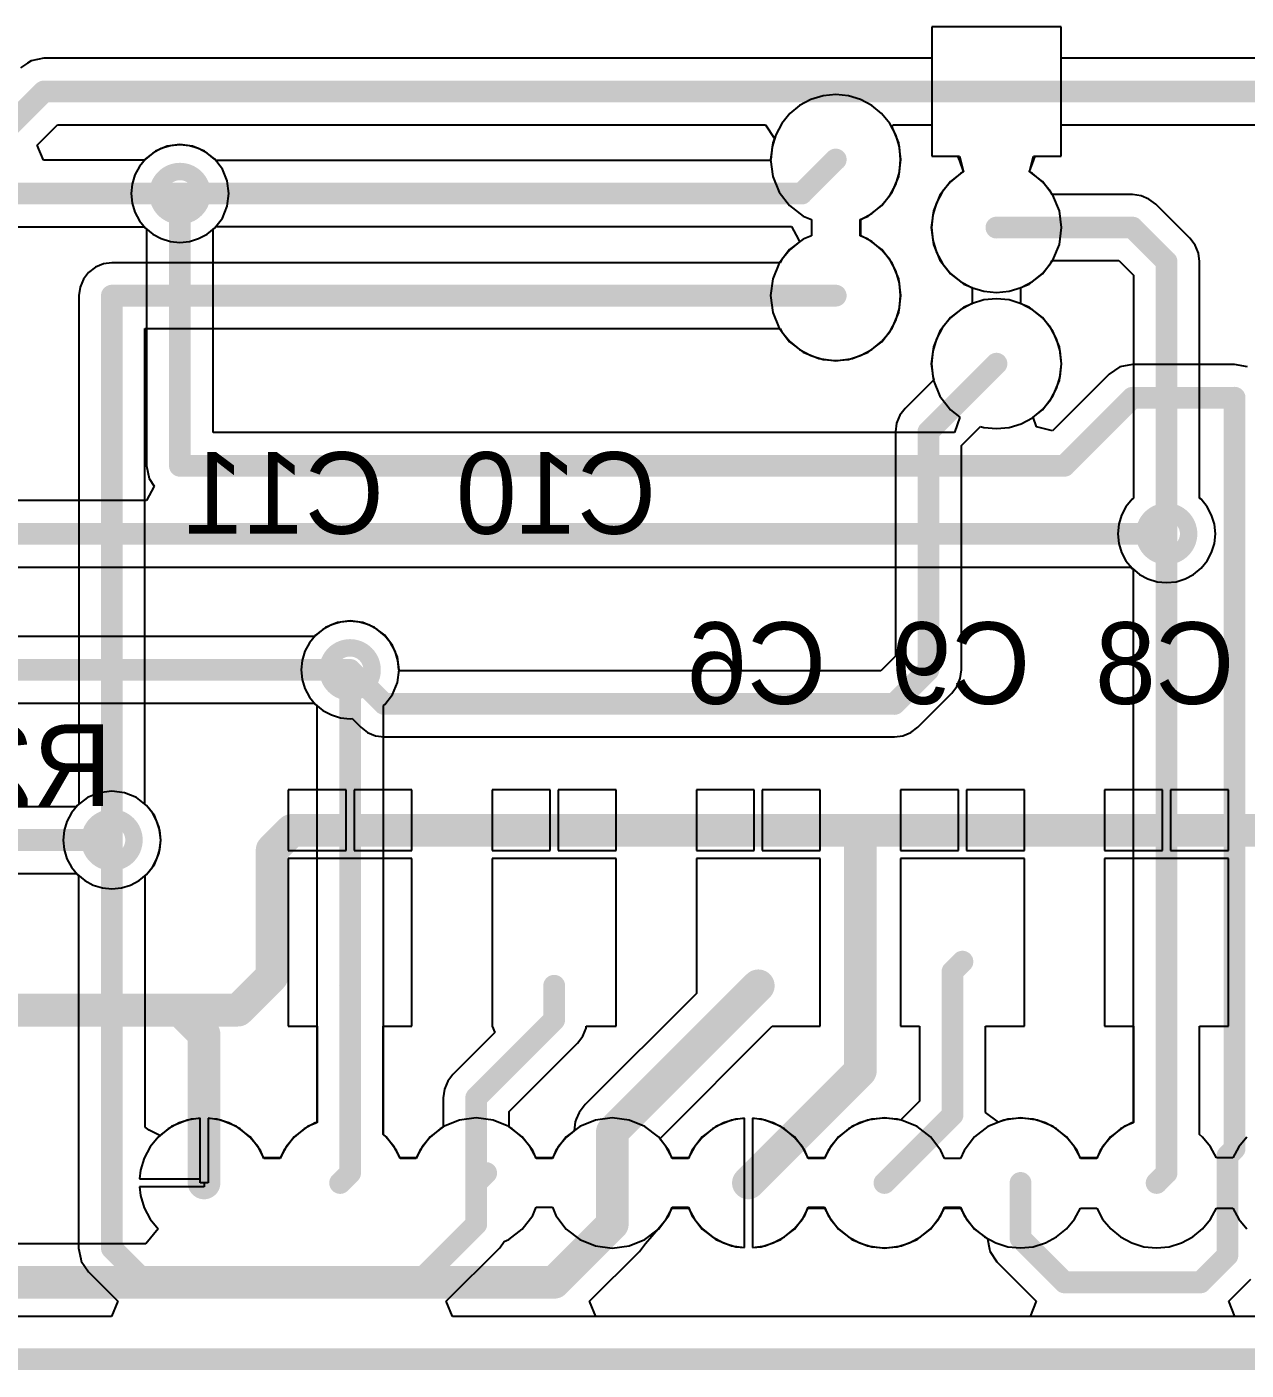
# Model space of a CAD drawing. Extents: x 49.8 to 124.2, y 49.8 to 92.2.
# Drawn here: x 88.58 to 111.34, y 49.8 to 74.87 of the extents above; entities that cross this region are included whole.
import ezdxf

# ---------------------------------------------------------------- set-up
doc = ezdxf.new("R2010")
doc.units = 0
for name, color, linetype in [('BOTTOMLAYER', 5, 'CONTINUOUS'), ('BOTTOMOVERLAY', 54, 'CONTINUOUS'), ('BOTTOMSOLDER', 6, 'CONTINUOUS'), ('MECHANICAL1', 6, 'CONTINUOUS'), ('MULTILAYER', 9, 'CONTINUOUS'), ('TOPLAYER', 1, 'CONTINUOUS'), ('TOPSOLDER', 216, 'CONTINUOUS')]:
    doc.layers.add(name, color=color, linetype=linetype)

msp = doc.modelspace()

# ---------------------------------------------------------------- linework, layer by layer
at = {"layer": 'BOTTOMLAYER', "color": 0}
for p, q in [((107.886, 74.866), (105.474, 74.866)), ((105.474, 74.866), (105.474, 72.454)), ((107.886, 72.454), (107.886, 74.866)), ((103.216, 73.51), (103.007, 73.398)), ((103.444, 73.579), (103.216, 73.51)), ((103.68, 73.602), (103.444, 73.579)), ((103.916, 73.579), (103.68, 73.602)), ((104.144, 73.51), (103.916, 73.579)), ((104.353, 73.398), (104.144, 73.51)), ((102.823, 73.247), (102.672, 73.063)), ((103.007, 73.398), (102.823, 73.247)), ((104.537, 73.247), (104.353, 73.398)), ((104.688, 73.063), (104.537, 73.247)), ((102.672, 73.063), (102.56, 72.854)), ((104.8, 72.854), (104.688, 73.063)), ((102.56, 72.854), (102.491, 72.626)), ((104.869, 72.626), (104.8, 72.854)), ((90.934, 72.512), (90.796, 72.399)), ((91.091, 72.596), (90.934, 72.512)), ((91.262, 72.648), (91.091, 72.596)), ((91.44, 72.666), (91.262, 72.648)), ((91.618, 72.648), (91.44, 72.666)), ((91.789, 72.596), (91.618, 72.648)), ((91.946, 72.512), (91.789, 72.596)), ((92.084, 72.399), (91.946, 72.512)), ((102.491, 72.626), (102.468, 72.39)), ((104.892, 72.39), (104.869, 72.626)), ((105.474, 72.454), (105.989, 72.454)), ((105.989, 72.454), (106.063, 72.158)), ((107.297, 72.158), (107.371, 72.454)), ((107.371, 72.454), (107.886, 72.454)), ((90.683, 72.261), (90.599, 72.104)), ((90.796, 72.399), (90.683, 72.261)), ((92.108, 72.37), (92.084, 72.399)), ((102.45, 72.37), (92.108, 72.37)), ((102.468, 72.39), (102.45, 72.37)), ((104.869, 72.154), (104.892, 72.39)), ((90.599, 72.104), (90.547, 71.933)), ((104.8, 71.926), (104.869, 72.154)), ((105.823, 71.977), (105.672, 71.793)), ((106.007, 72.128), (105.823, 71.977)), ((106.063, 72.158), (106.007, 72.128)), ((107.353, 72.128), (107.297, 72.158)), ((107.537, 71.977), (107.353, 72.128)), ((107.688, 71.793), (107.537, 71.977)), ((90.547, 71.933), (90.529, 71.755)), ((90.529, 71.755), (90.547, 71.577)), ((104.537, 71.533), (104.688, 71.717)), ((104.688, 71.717), (104.8, 71.926)), ((105.672, 71.793), (105.56, 71.584)), ((107.719, 71.735), (107.688, 71.793)), ((109.22, 71.735), (107.719, 71.735)), ((109.379, 71.714), (109.22, 71.735)), ((109.527, 71.652), (109.379, 71.714)), ((90.547, 71.577), (90.599, 71.406)), ((104.353, 71.382), (104.537, 71.533)), ((105.56, 71.584), (105.491, 71.356)), ((109.655, 71.555), (109.527, 71.652)), ((110.29, 70.92), (109.655, 71.555)), ((90.599, 71.406), (90.683, 71.249)), ((90.683, 71.249), (90.796, 71.111)), ((104.148, 71.272), (104.353, 71.382)), ((104.148, 70.968), (104.148, 71.272)), ((105.491, 71.356), (105.468, 71.12)), ((90.796, 71.111), (90.934, 70.998)), ((90.934, 70.998), (91.091, 70.914)), ((91.789, 70.914), (91.946, 70.998)), ((91.946, 70.998), (92.084, 71.111)), ((92.084, 71.111), (92.108, 71.14)), ((92.108, 71.14), (102.856, 71.14)), ((102.856, 71.14), (102.984, 70.901)), ((104.353, 70.858), (104.148, 70.968)), ((105.468, 71.12), (105.491, 70.884)), ((91.091, 70.914), (91.262, 70.862)), ((91.262, 70.862), (91.44, 70.844)), ((91.44, 70.844), (91.618, 70.862)), ((91.618, 70.862), (91.789, 70.914)), ((102.823, 70.707), (102.672, 70.523)), ((103.001, 70.853), (102.823, 70.707)), ((102.984, 70.901), (103.001, 70.853)), ((104.537, 70.707), (104.353, 70.858)), ((104.688, 70.523), (104.537, 70.707)), ((105.491, 70.884), (105.56, 70.656)), ((110.387, 70.792), (110.29, 70.92)), ((110.449, 70.644), (110.387, 70.792)), ((90.17, 70.465), (90.011, 70.444)), ((102.641, 70.465), (90.17, 70.465)), ((102.672, 70.523), (102.641, 70.465)), ((104.8, 70.314), (104.688, 70.523)), ((105.56, 70.656), (105.672, 70.447)), ((105.672, 70.447), (105.823, 70.263)), ((107.537, 70.263), (107.688, 70.447)), ((107.688, 70.447), (107.719, 70.505)), ((107.719, 70.505), (108.965, 70.505)), ((108.965, 70.505), (109.24, 70.23)), ((110.47, 70.485), (110.449, 70.644)), ((110.47, 66.073), (110.47, 70.485)), ((89.735, 70.285), (89.638, 70.157)), ((89.863, 70.382), (89.735, 70.285)), ((90.011, 70.444), (89.863, 70.382)), ((104.869, 70.086), (104.8, 70.314)), ((105.823, 70.263), (106.007, 70.112)), ((107.353, 70.112), (107.537, 70.263)), ((109.24, 70.23), (109.24, 66.073)), ((89.576, 70.009), (89.555, 69.85)), ((89.638, 70.157), (89.576, 70.009)), ((104.892, 69.85), (104.869, 70.086)), ((106.007, 70.112), (106.216, 70)), ((106.216, 70), (106.444, 69.931)), ((106.916, 69.931), (107.144, 70)), ((107.144, 70), (107.353, 70.112)), ((89.555, 69.85), (89.555, 60.358)), ((104.869, 69.614), (104.892, 69.85)), ((106.216, 69.7), (106.007, 69.588)), ((106.444, 69.769), (106.216, 69.7)), ((106.444, 69.931), (106.68, 69.908)), ((106.68, 69.792), (106.444, 69.769)), ((106.68, 69.908), (106.916, 69.931)), ((106.916, 69.769), (106.68, 69.792)), ((107.144, 69.7), (106.916, 69.769)), ((107.353, 69.588), (107.144, 69.7)), ((104.8, 69.386), (104.869, 69.614)), ((106.007, 69.588), (105.823, 69.437)), ((107.537, 69.437), (107.353, 69.588)), ((90.785, 60.358), (90.785, 69.235)), ((90.785, 69.235), (102.641, 69.235)), ((102.641, 69.235), (102.672, 69.177)), ((104.688, 69.177), (104.8, 69.386)), ((105.672, 69.253), (105.56, 69.044)), ((105.823, 69.437), (105.672, 69.253)), ((107.688, 69.253), (107.537, 69.437)), ((107.8, 69.044), (107.688, 69.253)), ((102.672, 69.177), (102.823, 68.993)), ((102.823, 68.993), (103.007, 68.842)), ((104.353, 68.842), (104.537, 68.993)), ((104.537, 68.993), (104.688, 69.177)), ((105.56, 69.044), (105.491, 68.816)), ((107.869, 68.816), (107.8, 69.044)), ((103.007, 68.842), (103.216, 68.73)), ((103.216, 68.73), (103.444, 68.661)), ((103.916, 68.661), (104.144, 68.73)), ((104.144, 68.73), (104.353, 68.842)), ((105.491, 68.816), (105.468, 68.58)), ((107.892, 68.58), (107.869, 68.816)), ((103.444, 68.661), (103.68, 68.638)), ((103.68, 68.638), (103.916, 68.661)), ((105.468, 68.58), (105.491, 68.344)), ((107.869, 68.344), (107.892, 68.58)), ((105.51, 68.28), (104.975, 67.745)), ((105.491, 68.344), (105.51, 68.28)), ((107.8, 68.116), (107.869, 68.344)), ((107.688, 67.907), (107.8, 68.116)), ((104.975, 67.745), (104.878, 67.617)), ((107.353, 67.572), (107.537, 67.723)), ((107.537, 67.723), (107.688, 67.907)), ((104.816, 67.469), (104.795, 67.31)), ((104.878, 67.617), (104.816, 67.469)), ((106.916, 67.391), (107.144, 67.46)), ((107.144, 67.46), (107.353, 67.572)), ((104.795, 67.31), (104.795, 63.12)), ((106.025, 67.055), (106.38, 67.41)), ((106.38, 67.41), (106.444, 67.391)), ((106.444, 67.391), (106.68, 67.368)), ((106.68, 67.368), (106.916, 67.391)), ((106.025, 62.865), (106.025, 67.055)), ((109.211, 66.049), (109.098, 65.911)), ((109.24, 66.073), (109.211, 66.049)), ((110.499, 66.049), (110.47, 66.073)), ((110.612, 65.911), (110.499, 66.049)), ((109.014, 65.754), (108.962, 65.583)), ((109.098, 65.911), (109.014, 65.754)), ((110.696, 65.754), (110.612, 65.911)), ((110.748, 65.583), (110.696, 65.754)), ((108.962, 65.583), (108.944, 65.405)), ((110.766, 65.405), (110.748, 65.583)), ((108.944, 65.405), (108.962, 65.227)), ((108.962, 65.227), (109.014, 65.056)), ((110.696, 65.056), (110.748, 65.227)), ((110.748, 65.227), (110.766, 65.405)), ((109.014, 65.056), (109.098, 64.899)), ((110.612, 64.899), (110.696, 65.056)), ((109.098, 64.899), (109.211, 64.761)), ((109.211, 64.761), (109.349, 64.648)), ((110.361, 64.648), (110.499, 64.761)), ((110.499, 64.761), (110.612, 64.899)), ((109.349, 64.648), (109.506, 64.564)), ((109.506, 64.564), (109.677, 64.512)), ((109.677, 64.512), (109.855, 64.494)), ((109.855, 64.494), (110.033, 64.512)), ((110.033, 64.512), (110.204, 64.564)), ((110.204, 64.564), (110.361, 64.648)), ((94.266, 63.706), (94.109, 63.622)), ((94.437, 63.758), (94.266, 63.706)), ((94.615, 63.776), (94.437, 63.758)), ((94.793, 63.758), (94.615, 63.776)), ((94.964, 63.706), (94.793, 63.758)), ((95.121, 63.622), (94.964, 63.706)), ((93.971, 63.509), (93.858, 63.371)), ((94.109, 63.622), (93.971, 63.509)), ((95.259, 63.509), (95.121, 63.622)), ((95.372, 63.371), (95.259, 63.509)), ((93.774, 63.214), (93.722, 63.043)), ((93.858, 63.371), (93.774, 63.214)), ((95.456, 63.214), (95.372, 63.371)), ((95.508, 63.043), (95.456, 63.214)), ((93.722, 63.043), (93.704, 62.865)), ((95.526, 62.865), (95.508, 63.043)), ((104.795, 63.12), (104.52, 62.845)), ((93.704, 62.865), (93.722, 62.687)), ((93.722, 62.687), (93.774, 62.516)), ((95.544, 62.845), (95.526, 62.865)), ((104.52, 62.845), (95.544, 62.845)), ((105.942, 62.558), (106.004, 62.706)), ((106.004, 62.706), (106.025, 62.865)), ((93.774, 62.516), (93.858, 62.359)), ((105.21, 61.795), (105.845, 62.43)), ((105.845, 62.43), (105.942, 62.558)), ((105.942, 62.558), (105.942, 62.558)), ((105.942, 62.558), (105.942, 62.558)), ((93.858, 62.359), (93.971, 62.221)), ((93.971, 62.221), (94.109, 62.108)), ((94.109, 62.108), (94.266, 62.024)), ((94.266, 62.024), (94.437, 61.972)), ((94.437, 61.972), (94.615, 61.954)), ((94.615, 61.954), (94.653, 61.958)), ((94.653, 61.958), (94.815, 61.795)), ((94.815, 61.795), (94.943, 61.698)), ((94.943, 61.698), (95.091, 61.636)), ((104.934, 61.636), (105.082, 61.698)), ((105.082, 61.698), (105.21, 61.795)), ((105.21, 61.795), (105.21, 61.795)), ((105.21, 61.795), (105.21, 61.795)), ((95.091, 61.636), (95.25, 61.615)), ((95.25, 61.615), (104.775, 61.615)), ((104.775, 61.615), (104.934, 61.636)), ((94.54, 60.626), (93.459, 60.626)), ((93.459, 60.626), (93.459, 59.495)), ((94.54, 59.495), (94.54, 60.626)), ((95.771, 60.626), (94.69, 60.626)), ((94.69, 60.626), (94.69, 59.495)), ((95.771, 59.495), (95.771, 60.626)), ((98.35, 60.626), (97.269, 60.626)), ((97.269, 60.626), (97.269, 59.495)), ((98.35, 59.495), (98.35, 60.626)), ((99.581, 60.626), (98.5, 60.626)), ((98.5, 60.626), (98.5, 59.495)), ((99.581, 59.495), (99.581, 60.626)), ((102.16, 60.626), (101.079, 60.626)), ((101.079, 60.626), (101.079, 59.495)), ((102.16, 59.495), (102.16, 60.626)), ((103.391, 60.626), (102.31, 60.626)), ((102.31, 60.626), (102.31, 59.495)), ((103.391, 59.495), (103.391, 60.626)), ((105.97, 60.626), (104.889, 60.626)), ((104.889, 60.626), (104.889, 59.495)), ((105.97, 59.495), (105.97, 60.626)), ((107.201, 60.626), (106.12, 60.626)), ((106.12, 60.626), (106.12, 59.495)), ((107.201, 59.495), (107.201, 60.626)), ((109.78, 60.626), (108.699, 60.626)), ((108.699, 60.626), (108.699, 59.495)), ((109.78, 59.495), (109.78, 60.626)), ((111.011, 60.626), (109.93, 60.626)), ((109.93, 60.626), (109.93, 59.495)), ((111.011, 59.495), (111.011, 60.626)), ((89.413, 60.196), (89.329, 60.039)), ((89.526, 60.334), (89.413, 60.196)), ((89.555, 60.358), (89.526, 60.334)), ((90.814, 60.334), (90.785, 60.358)), ((90.927, 60.196), (90.814, 60.334)), ((91.011, 60.039), (90.927, 60.196)), ((89.329, 60.039), (89.277, 59.868)), ((91.063, 59.868), (91.011, 60.039)), ((89.277, 59.868), (89.259, 59.69)), ((89.259, 59.69), (89.277, 59.512)), ((91.081, 59.69), (91.063, 59.868)), ((91.063, 59.512), (91.081, 59.69)), ((89.277, 59.512), (89.329, 59.341)), ((91.011, 59.341), (91.063, 59.512)), ((93.459, 59.495), (94.54, 59.495)), ((94.69, 59.495), (95.771, 59.495)), ((97.269, 59.495), (98.35, 59.495)), ((98.5, 59.495), (99.581, 59.495)), ((101.079, 59.495), (102.16, 59.495)), ((102.31, 59.495), (103.391, 59.495)), ((104.889, 59.495), (105.97, 59.495)), ((106.12, 59.495), (107.201, 59.495)), ((108.699, 59.495), (109.78, 59.495)), ((109.93, 59.495), (111.011, 59.495)), ((89.329, 59.341), (89.413, 59.184)), ((89.413, 59.184), (89.526, 59.046)), ((90.814, 59.046), (90.927, 59.184)), ((90.927, 59.184), (91.011, 59.341)), ((95.771, 59.345), (93.459, 59.345)), ((93.459, 59.345), (93.459, 58.214)), ((95.771, 58.214), (95.771, 59.345)), ((99.581, 59.345), (97.269, 59.345)), ((97.269, 59.345), (97.269, 58.214)), ((99.581, 58.214), (99.581, 59.345)), ((103.391, 59.345), (101.079, 59.345)), ((101.079, 59.345), (101.079, 58.214)), ((103.391, 58.214), (103.391, 59.345)), ((107.201, 59.345), (104.889, 59.345)), ((104.889, 59.345), (104.889, 58.214)), ((107.201, 58.214), (107.201, 59.345)), ((111.011, 59.345), (108.699, 59.345)), ((108.699, 59.345), (108.699, 58.214)), ((111.011, 58.214), (111.011, 59.345)), ((89.526, 59.046), (89.664, 58.933)), ((89.664, 58.933), (89.821, 58.849)), ((90.519, 58.849), (90.676, 58.933)), ((90.676, 58.933), (90.814, 59.046)), ((89.821, 58.849), (89.992, 58.797)), ((89.992, 58.797), (90.17, 58.779)), ((90.17, 58.779), (90.348, 58.797)), ((90.348, 58.797), (90.519, 58.849)), ((93.459, 58.214), (93.459, 56.214)), ((95.771, 56.214), (95.771, 58.214)), ((97.269, 58.214), (97.269, 56.214)), ((99.581, 56.214), (99.581, 58.214)), ((101.079, 58.214), (101.079, 56.828)), ((103.391, 56.214), (103.391, 58.214)), ((104.889, 58.214), (104.889, 56.214)), ((107.201, 56.214), (107.201, 58.214)), ((108.699, 58.214), (108.699, 56.214)), ((111.011, 56.214), (111.011, 58.214)), ((101.079, 56.828), (99.003, 54.752)), ((93.459, 56.214), (94, 56.214)), ((94, 56.214), (94, 54.42)), ((95.23, 54.194), (95.23, 56.214)), ((95.23, 56.214), (95.771, 56.214)), ((97.269, 56.214), (97.269, 56.214)), ((97.269, 56.214), (97.269, 56.214)), ((97.269, 56.214), (97.317, 56.097)), ((98.957, 56.028), (99.019, 56.176)), ((99.019, 56.176), (99.024, 56.214)), ((99.024, 56.214), (99.581, 56.214)), ((100.394, 54.115), (102.493, 56.214)), ((102.493, 56.214), (103.391, 56.214)), ((104.889, 56.214), (105.245, 56.214)), ((105.245, 56.214), (105.245, 54.815)), ((106.475, 54.608), (106.475, 56.214)), ((106.475, 56.214), (107.201, 56.214)), ((108.699, 56.214), (109.24, 56.214)), ((109.24, 56.214), (109.24, 54.42)), ((110.47, 54.194), (110.47, 56.214)), ((110.47, 56.214), (111.011, 56.214)), ((97.317, 56.097), (96.535, 55.315)), ((98.86, 55.9), (98.957, 56.028)), ((97.585, 54.625), (98.86, 55.9)), ((96.438, 55.187), (96.376, 55.039)), ((96.535, 55.315), (96.438, 55.187)), ((96.376, 55.039), (96.355, 54.88)), ((96.355, 54.88), (96.355, 54.329)), ((99.003, 54.752), (98.889, 54.604)), ((105.245, 54.815), (104.89, 54.46)), ((91.426, 54.41), (91.217, 54.298)), ((91.653, 54.479), (91.426, 54.41)), ((91.815, 54.495), (91.653, 54.479)), ((91.815, 53.365), (91.815, 54.495)), ((92.126, 54.479), (91.965, 54.495)), ((91.965, 54.495), (91.965, 53.29)), ((92.354, 54.41), (92.126, 54.479)), ((92.563, 54.298), (92.354, 54.41)), ((93.966, 54.41), (93.757, 54.298)), ((94, 54.42), (93.966, 54.41)), ((97.585, 54.329), (97.585, 54.625)), ((98.817, 54.431), (98.795, 54.264)), ((98.838, 54.481), (98.817, 54.431)), ((98.889, 54.604), (98.838, 54.481)), ((101.586, 54.41), (101.377, 54.298)), ((101.813, 54.479), (101.586, 54.41)), ((101.975, 54.495), (101.813, 54.479)), ((101.975, 53.29), (101.975, 54.495)), ((102.286, 54.479), (102.125, 54.495)), ((102.125, 54.495), (102.125, 53.29)), ((102.514, 54.41), (102.286, 54.479)), ((102.723, 54.298), (102.514, 54.41)), ((104.126, 54.41), (103.917, 54.298)), ((104.353, 54.479), (104.126, 54.41)), ((104.59, 54.502), (104.353, 54.479)), ((104.826, 54.479), (104.59, 54.502)), ((104.89, 54.46), (104.826, 54.479)), ((106.72, 54.426), (106.475, 54.608)), ((106.893, 54.479), (106.72, 54.426)), ((107.13, 54.502), (106.893, 54.479)), ((107.366, 54.479), (107.13, 54.502)), ((107.594, 54.41), (107.366, 54.479)), ((107.803, 54.298), (107.594, 54.41)), ((109.206, 54.41), (108.997, 54.298)), ((109.24, 54.42), (109.206, 54.41)), ((91.217, 54.298), (91.033, 54.147)), ((92.747, 54.147), (92.563, 54.298)), ((93.757, 54.298), (93.573, 54.147)), ((95.287, 54.147), (95.23, 54.194)), ((96.297, 54.298), (96.113, 54.147)), ((96.355, 54.329), (96.297, 54.298)), ((97.643, 54.298), (97.585, 54.329)), ((97.827, 54.147), (97.643, 54.298)), ((98.795, 54.264), (98.653, 54.147)), ((101.377, 54.298), (101.193, 54.147)), ((102.907, 54.147), (102.723, 54.298)), ((103.917, 54.298), (103.733, 54.147)), ((107.987, 54.147), (107.803, 54.298)), ((108.997, 54.298), (108.813, 54.147)), ((110.527, 54.147), (110.47, 54.194)), ((90.882, 53.963), (90.77, 53.754)), ((91.033, 54.147), (90.882, 53.963)), ((92.898, 53.963), (92.747, 54.147)), ((93.008, 53.758), (92.898, 53.963)), ((93.422, 53.963), (93.312, 53.758)), ((93.573, 54.147), (93.422, 53.963)), ((95.438, 53.963), (95.287, 54.147)), ((95.548, 53.758), (95.438, 53.963)), ((95.962, 53.963), (95.852, 53.758)), ((96.113, 54.147), (95.962, 53.963)), ((97.978, 53.963), (97.827, 54.147)), ((98.088, 53.758), (97.978, 53.963)), ((98.502, 53.963), (98.392, 53.758)), ((98.653, 54.147), (98.502, 53.963)), ((100.518, 53.963), (100.394, 54.115)), ((100.628, 53.758), (100.518, 53.963)), ((101.042, 53.963), (100.932, 53.758)), ((101.193, 54.147), (101.042, 53.963)), ((103.058, 53.963), (102.907, 54.147)), ((103.168, 53.758), (103.058, 53.963)), ((103.582, 53.963), (103.472, 53.758)), ((103.733, 54.147), (103.582, 53.963)), ((108.138, 53.963), (107.987, 54.147)), ((108.248, 53.758), (108.138, 53.963)), ((108.662, 53.963), (108.552, 53.758)), ((108.813, 54.147), (108.662, 53.963)), ((110.678, 53.963), (110.527, 54.147)), ((110.788, 53.758), (110.678, 53.963)), ((111.202, 53.963), (111.092, 53.758)), ((111.353, 54.147), (111.202, 53.963)), ((90.77, 53.754), (90.701, 53.527)), ((93.312, 53.758), (93.008, 53.758)), ((95.852, 53.758), (95.548, 53.758)), ((98.392, 53.758), (98.088, 53.758)), ((100.932, 53.758), (100.628, 53.758)), ((103.472, 53.758), (103.168, 53.758)), ((108.552, 53.758), (108.248, 53.758)), ((111.092, 53.758), (110.788, 53.758)), ((90.701, 53.527), (90.685, 53.365)), ((90.685, 53.365), (91.815, 53.365)), ((91.89, 53.215), (90.685, 53.215)), ((90.685, 53.215), (90.701, 53.054)), ((91.965, 53.29), (91.89, 53.29)), ((91.89, 53.29), (91.89, 53.215)), ((101.975, 52.085), (101.975, 53.29)), ((102.125, 53.29), (102.125, 52.085)), ((90.701, 53.054), (90.77, 52.826)), ((90.77, 52.826), (90.882, 52.617)), ((100.518, 52.617), (100.628, 52.822)), ((100.628, 52.822), (100.932, 52.822)), ((100.932, 52.822), (101.042, 52.617)), ((103.058, 52.617), (103.168, 52.822)), ((103.168, 52.822), (103.472, 52.822)), ((103.472, 52.822), (103.582, 52.617)), ((105.598, 52.617), (105.708, 52.822)), ((105.708, 52.822), (106.012, 52.822)), ((106.012, 52.822), (106.122, 52.617)), ((108.138, 52.617), (108.248, 52.822)), ((108.248, 52.822), (108.552, 52.822)), ((108.552, 52.822), (108.662, 52.617)), ((110.678, 52.617), (110.788, 52.822)), ((110.788, 52.822), (111.092, 52.822)), ((111.092, 52.822), (111.202, 52.617)), ((91.033, 52.433), (90.803, 52.152)), ((90.882, 52.617), (91.033, 52.433)), ((100.131, 52.161), (100.367, 52.433)), ((100.367, 52.433), (100.518, 52.617)), ((100.367, 52.433), (100.367, 52.433)), ((100.367, 52.433), (100.367, 52.433)), ((101.042, 52.617), (101.193, 52.433)), ((101.193, 52.433), (101.377, 52.282)), ((102.723, 52.282), (102.907, 52.433)), ((102.907, 52.433), (103.058, 52.617)), ((103.582, 52.617), (103.733, 52.433)), ((103.733, 52.433), (103.917, 52.282)), ((105.263, 52.282), (105.447, 52.433)), ((105.447, 52.433), (105.598, 52.617)), ((106.122, 52.617), (106.273, 52.433)), ((106.273, 52.433), (106.457, 52.282)), ((107.803, 52.282), (107.987, 52.433)), ((107.987, 52.433), (108.138, 52.617)), ((108.662, 52.617), (108.813, 52.433)), ((108.813, 52.433), (108.997, 52.282)), ((110.343, 52.282), (110.527, 52.433)), ((110.527, 52.433), (110.678, 52.617)), ((111.202, 52.617), (111.353, 52.433)), ((90.803, 52.152), (80.788, 52.152)), ((100.017, 52.013), (100.131, 52.161)), ((100.131, 52.161), (100.131, 52.161)), ((100.131, 52.161), (100.131, 52.161)), ((100.131, 52.161), (100.131, 52.161)), ((101.377, 52.282), (101.586, 52.17)), ((101.586, 52.17), (101.813, 52.101)), ((102.286, 52.101), (102.514, 52.17)), ((102.514, 52.17), (102.723, 52.282)), ((103.917, 52.282), (104.126, 52.17)), ((104.126, 52.17), (104.353, 52.101)), ((104.826, 52.101), (105.054, 52.17)), ((105.054, 52.17), (105.263, 52.282)), ((106.457, 52.282), (106.666, 52.17)), ((106.666, 52.17), (106.893, 52.101)), ((107.366, 52.101), (107.594, 52.17)), ((107.594, 52.17), (107.803, 52.282)), ((108.997, 52.282), (109.206, 52.17)), ((109.206, 52.17), (109.433, 52.101)), ((109.906, 52.101), (110.134, 52.17)), ((110.134, 52.17), (110.343, 52.282)), ((99.086, 51.082), (100.017, 52.013)), ((101.813, 52.101), (101.975, 52.085)), ((102.125, 52.085), (102.286, 52.101)), ((104.353, 52.101), (104.59, 52.078)), ((104.59, 52.078), (104.826, 52.101)), ((106.893, 52.101), (107.13, 52.078)), ((107.13, 52.078), (107.366, 52.101)), ((109.433, 52.101), (109.67, 52.078)), ((109.67, 52.078), (109.906, 52.101)), ((99.203, 50.8), (99.086, 51.082)), ((123.19, 50.8), (99.203, 50.8))]:
    msp.add_line(p, q, dxfattribs=at)
for points, const_width in [([(103.045, 71.755), (103.68, 72.39)], 0.406), ([(91.44, 71.755), (103.045, 71.755)], 0.406), ([(106.68, 71.12), (109.22, 71.12)], 0.406), ([(109.22, 71.12), (109.855, 70.485)], 0.406), ([(109.855, 65.405), (109.855, 70.485)], 0.406), ([(90.17, 59.69), (90.17, 69.85)], 0.406), ([(90.17, 69.85), (103.68, 69.85)], 0.406), ([(105.41, 67.31), (106.68, 68.58)], 0.406), ([(105.41, 62.865), (105.41, 67.31)], 0.406), ([(94.615, 62.865), (95.25, 62.23)], 0.406), ([(104.775, 62.23), (105.41, 62.865)], 0.406), ([(95.25, 62.23), (104.775, 62.23)], 0.406), ([(93.16, 59.505), (93.525, 59.87)], 0.61), ([(93.525, 59.87), (94.615, 59.87)], 0.61), ([(94.615, 59.87), (98.425, 59.87)], 0.61), ([(98.425, 59.87), (102.235, 59.87)], 0.61), ([(102.235, 59.87), (104.14, 59.87)], 0.61), ([(104.14, 55.38), (104.14, 59.87)], 0.61), ([(104.14, 59.87), (106.045, 59.87)], 0.61), ([(106.045, 59.87), (109.855, 59.87)], 0.61), ([(109.855, 59.87), (113.665, 59.87)], 0.61), ([(93.16, 57.15), (93.16, 59.505)], 0.61), ([(92.525, 56.515), (93.16, 57.15)], 0.61), ([(105.86, 57.235), (106.045, 57.42)], 0.406), ([(105.86, 54.56), (105.86, 57.235)], 0.406), ([(94.615, 53.475), (94.615, 56.97)], 0.406), ([(98.425, 56.335), (98.425, 56.97)], 0.406), ([(99.51, 54.245), (102.235, 56.97)], 0.61), ([(109.855, 53.475), (109.855, 56.97)], 0.406), ([(88.265, 56.515), (91.44, 56.515)], 0.61), ([(91.44, 56.515), (92.525, 56.515)], 0.61), ([(91.44, 56.515), (91.89, 56.065)], 0.61), ([(96.97, 54.88), (98.425, 56.335)], 0.406), ([(91.89, 53.29), (91.89, 56.065)], 0.61), ([(102.05, 53.29), (104.14, 55.38)], 0.61), ([(96.97, 53.29), (96.97, 54.88)], 0.406), ([(104.59, 53.29), (105.86, 54.56)], 0.406), ([(99.51, 53.29), (99.51, 54.245)], 0.61), ([(94.43, 53.29), (94.615, 53.475)], 0.406), ([(109.67, 53.29), (109.855, 53.475)], 0.406), ([(99.51, 52.52), (99.51, 53.29)], 0.61), ([(98.425, 51.435), (99.51, 52.52)], 0.61), ([(80.01, 51.435), (98.425, 51.435)], 0.61)]:
    msp.add_lwpolyline(points, dxfattribs=dict(at, const_width=const_width))
for points, const_width in [([(103.578, 72.39, 1), (103.782, 72.39, 1)], 0.203), ([(91.065, 71.755, 1), (91.815, 71.755, 1)], 0.25), ([(91.338, 71.755, 1), (91.542, 71.755, 1)], 0.203), ([(102.943, 71.755, 1), (103.147, 71.755, 1)], 0.203), ([(102.943, 71.755, 1), (103.147, 71.755, 1)], 0.203), ([(106.578, 71.12, 1), (106.782, 71.12, 1)], 0.203), ([(109.118, 71.12, 1), (109.322, 71.12, 1)], 0.203), ([(109.118, 71.12, 1), (109.322, 71.12, 1)], 0.203), ([(109.753, 70.485, 1), (109.957, 70.485, 1)], 0.203), ([(109.753, 70.485, 1), (109.957, 70.485, 1)], 0.203), ([(90.068, 69.85, 1), (90.272, 69.85, 1)], 0.203), ([(90.068, 69.85, 1), (90.272, 69.85, 1)], 0.203), ([(103.578, 69.85, 1), (103.782, 69.85, 1)], 0.203), ([(106.578, 68.58, 1), (106.782, 68.58, 1)], 0.203), ([(105.308, 67.31, 1), (105.512, 67.31, 1)], 0.203), ([(105.308, 67.31, 1), (105.512, 67.31, 1)], 0.203), ([(109.48, 65.405, 1), (110.23, 65.405, 1)], 0.25), ([(109.753, 65.405, 1), (109.957, 65.405, 1)], 0.203), ([(94.24, 62.865, 1), (94.99, 62.865, 1)], 0.25), ([(94.513, 62.865, 1), (94.717, 62.865, 1)], 0.203), ([(105.308, 62.865, 1), (105.512, 62.865, 1)], 0.203), ([(105.308, 62.865, 1), (105.512, 62.865, 1)], 0.203), ([(95.148, 62.23, 1), (95.352, 62.23, 1)], 0.203), ([(95.148, 62.23, 1), (95.352, 62.23, 1)], 0.203), ([(104.673, 62.23, 1), (104.877, 62.23, 1)], 0.203), ([(104.673, 62.23, 1), (104.877, 62.23, 1)], 0.203), ([(89.795, 59.69, 1), (90.545, 59.69, 1)], 0.25), ([(93.373, 59.87, 1), (93.677, 59.87, 1)], 0.305), ([(93.373, 59.87, 1), (93.677, 59.87, 1)], 0.305), ([(94.463, 59.87, 1), (94.767, 59.87, 1)], 0.305), ([(94.463, 59.87, 1), (94.767, 59.87, 1)], 0.305), ([(98.273, 59.87, 1), (98.577, 59.87, 1)], 0.305), ([(98.273, 59.87, 1), (98.577, 59.87, 1)], 0.305), ([(102.083, 59.87, 1), (102.387, 59.87, 1)], 0.305), ([(102.083, 59.87, 1), (102.387, 59.87, 1)], 0.305), ([(103.988, 59.87, 1), (104.292, 59.87, 1)], 0.305), ([(103.988, 59.87, 1), (104.292, 59.87, 1)], 0.305), ([(103.988, 59.87, 1), (104.292, 59.87, 1)], 0.305), ([(105.893, 59.87, 1), (106.197, 59.87, 1)], 0.305), ([(105.893, 59.87, 1), (106.197, 59.87, 1)], 0.305), ([(109.703, 59.87, 1), (110.007, 59.87, 1)], 0.305), ([(109.703, 59.87, 1), (110.007, 59.87, 1)], 0.305), ([(90.068, 59.69, 1), (90.272, 59.69, 1)], 0.203), ([(93.008, 59.505, 1), (93.312, 59.505, 1)], 0.305), ([(93.008, 59.505, 1), (93.312, 59.505, 1)], 0.305), ([(93.008, 57.15, 1), (93.312, 57.15, 1)], 0.305), ([(93.008, 57.15, 1), (93.312, 57.15, 1)], 0.305), ([(105.758, 57.235, 1), (105.962, 57.235, 1)], 0.203), ([(105.758, 57.235, 1), (105.962, 57.235, 1)], 0.203), ([(105.943, 57.42, 1), (106.147, 57.42, 1)], 0.203), ([(94.513, 56.97, 1), (94.717, 56.97, 1)], 0.203), ([(98.323, 56.97, 1), (98.527, 56.97, 1)], 0.203), ([(102.083, 56.97, 1), (102.387, 56.97, 1)], 0.305), ([(109.753, 56.97, 1), (109.957, 56.97, 1)], 0.203), ([(91.288, 56.515, 1), (91.592, 56.515, 1)], 0.305), ([(91.288, 56.515, 1), (91.592, 56.515, 1)], 0.305), ([(91.288, 56.515, 1), (91.592, 56.515, 1)], 0.305), ([(92.373, 56.515, 1), (92.677, 56.515, 1)], 0.305), ([(92.373, 56.515, 1), (92.677, 56.515, 1)], 0.305), ([(98.323, 56.335, 1), (98.527, 56.335, 1)], 0.203), ([(98.323, 56.335, 1), (98.527, 56.335, 1)], 0.203), ([(91.738, 56.065, 1), (92.042, 56.065, 1)], 0.305), ([(91.738, 56.065, 1), (92.042, 56.065, 1)], 0.305), ([(103.988, 55.38, 1), (104.292, 55.38, 1)], 0.305), ([(103.988, 55.38, 1), (104.292, 55.38, 1)], 0.305), ([(96.868, 54.88, 1), (97.072, 54.88, 1)], 0.203), ([(96.868, 54.88, 1), (97.072, 54.88, 1)], 0.203), ([(105.758, 54.56, 1), (105.962, 54.56, 1)], 0.203), ([(105.758, 54.56, 1), (105.962, 54.56, 1)], 0.203), ([(99.358, 54.245, 1), (99.662, 54.245, 1)], 0.305), ([(99.358, 54.245, 1), (99.662, 54.245, 1)], 0.305), ([(94.513, 53.475, 1), (94.717, 53.475, 1)], 0.203), ([(94.513, 53.475, 1), (94.717, 53.475, 1)], 0.203), ([(109.753, 53.475, 1), (109.957, 53.475, 1)], 0.203), ([(109.753, 53.475, 1), (109.957, 53.475, 1)], 0.203), ([(91.738, 53.29, 1), (92.042, 53.29, 1)], 0.305), ([(94.328, 53.29, 1), (94.532, 53.29, 1)], 0.203), ([(96.868, 53.29, 1), (97.072, 53.29, 1)], 0.203), ([(99.358, 53.29, 1), (99.662, 53.29, 1)], 0.305), ([(99.358, 53.29, 1), (99.662, 53.29, 1)], 0.305), ([(101.898, 53.29, 1), (102.202, 53.29, 1)], 0.305), ([(104.488, 53.29, 1), (104.692, 53.29, 1)], 0.203), ([(109.568, 53.29, 1), (109.772, 53.29, 1)], 0.203), ([(99.358, 52.52, 1), (99.662, 52.52, 1)], 0.305), ([(99.358, 52.52, 1), (99.662, 52.52, 1)], 0.305), ([(98.273, 51.435, 1), (98.577, 51.435, 1)], 0.305), ([(98.273, 51.435, 1), (98.577, 51.435, 1)], 0.305)]:
    msp.add_lwpolyline(points, format="xyb", close=True, dxfattribs=dict(at, const_width=const_width))
at = {"layer": 'BOTTOMSOLDER', "color": 0, "const_width": 0.325}
for points in [[(91.028, 71.755, 1), (91.852, 71.755, 1)], [(109.443, 65.405, 1), (110.267, 65.405, 1)], [(94.203, 62.865, 1), (95.027, 62.865, 1)], [(89.758, 59.69, 1), (90.582, 59.69, 1)]]:
    msp.add_lwpolyline(points, format="xyb", close=True, dxfattribs=at)
at = {"layer": 'MECHANICAL1', "color": 0, "const_width": 0.406}
msp.add_lwpolyline([(50, 50), (124, 50)], dxfattribs=at)
at = {"layer": 'MULTILAYER', "color": 0, "const_width": 0.25}
for points in [[(91.065, 71.755, 1), (91.815, 71.755, 1)], [(109.48, 65.405, 1), (110.23, 65.405, 1)], [(94.24, 62.865, 1), (94.99, 62.865, 1)], [(89.795, 59.69, 1), (90.545, 59.69, 1)]]:
    msp.add_lwpolyline(points, format="xyb", close=True, dxfattribs=at)
at = {"layer": 'TOPLAYER', "color": 0}
for p, q in [((107.886, 74.866), (105.474, 74.866)), ((105.474, 74.866), (105.474, 74.282)), ((107.886, 74.282), (107.886, 74.866)), ((88.662, 74.234), (88.595, 74.19)), ((88.9, 74.282), (88.662, 74.234)), ((105.474, 74.282), (88.9, 74.282)), ((115.57, 74.282), (107.886, 74.282)), ((88.595, 74.19), (88.461, 74.099)), ((88.777, 72.658), (89.157, 73.038)), ((89.157, 73.038), (102.368, 73.038)), ((102.368, 73.038), (102.538, 72.785)), ((104.734, 72.998), (104.754, 73.038)), ((104.855, 72.705), (104.734, 72.998)), ((104.754, 73.038), (105.474, 73.038)), ((105.474, 73.038), (105.474, 72.454)), ((107.886, 72.454), (107.886, 73.038)), ((107.886, 73.038), (114.948, 73.038)), ((102.505, 72.705), (102.463, 72.39)), ((102.538, 72.785), (102.505, 72.705)), ((104.897, 72.39), (104.855, 72.705)), ((88.894, 72.377), (88.777, 72.658)), ((90.983, 72.547), (90.794, 72.401)), ((91.203, 72.638), (90.983, 72.547)), ((91.44, 72.669), (91.203, 72.638)), ((91.677, 72.638), (91.44, 72.669)), ((91.897, 72.547), (91.677, 72.638)), ((92.086, 72.401), (91.897, 72.547)), ((105.474, 72.454), (105.956, 72.454)), ((105.956, 72.454), (105.991, 72.367)), ((107.369, 72.367), (107.404, 72.454)), ((107.404, 72.454), (107.886, 72.454)), ((90.774, 72.377), (88.894, 72.377)), ((90.794, 72.401), (90.774, 72.377)), ((92.232, 72.212), (92.086, 72.401)), ((92.323, 71.992), (92.232, 72.212)), ((102.463, 72.39), (102.505, 72.075)), ((104.855, 72.075), (104.897, 72.39)), ((105.991, 72.367), (106.06, 72.165)), ((107.3, 72.165), (107.369, 72.367)), ((92.354, 71.755), (92.323, 71.992)), ((102.505, 72.075), (102.626, 71.782)), ((104.734, 71.782), (104.855, 72.075)), ((105.82, 71.98), (105.626, 71.728)), ((106.06, 72.165), (105.82, 71.98)), ((107.54, 71.98), (107.3, 72.165)), ((107.734, 71.728), (107.54, 71.98)), ((92.323, 71.518), (92.354, 71.755)), ((102.626, 71.782), (102.82, 71.53)), ((104.54, 71.53), (104.734, 71.782)), ((105.626, 71.728), (105.505, 71.435)), ((107.855, 71.435), (107.734, 71.728)), ((92.232, 71.298), (92.323, 71.518)), ((102.82, 71.53), (103.072, 71.336)), ((104.288, 71.336), (104.54, 71.53)), ((92.086, 71.109), (92.232, 71.298)), ((103.072, 71.336), (103.226, 71.272)), ((103.226, 71.272), (103.226, 70.968)), ((104.134, 71.272), (104.288, 71.336)), ((104.134, 70.968), (104.134, 71.272)), ((105.505, 71.435), (105.463, 71.12)), ((107.897, 71.12), (107.855, 71.435)), ((84.077, 71.133), (90.774, 71.133)), ((90.774, 71.133), (90.794, 71.109)), ((90.794, 71.109), (90.818, 71.089)), ((90.818, 71.089), (90.818, 66.675)), ((92.062, 71.089), (92.086, 71.109)), ((92.062, 67.297), (92.062, 71.089)), ((103.226, 70.968), (103.072, 70.904)), ((104.288, 70.904), (104.134, 70.968)), ((105.463, 71.12), (105.505, 70.805)), ((107.855, 70.805), (107.897, 71.12)), ((102.82, 70.71), (102.626, 70.458)), ((103.072, 70.904), (102.82, 70.71)), ((104.54, 70.71), (104.288, 70.904)), ((104.734, 70.458), (104.54, 70.71)), ((105.505, 70.805), (105.626, 70.512)), ((107.734, 70.512), (107.855, 70.805)), ((102.626, 70.458), (102.505, 70.165)), ((104.855, 70.165), (104.734, 70.458)), ((105.626, 70.512), (105.82, 70.26)), ((107.54, 70.26), (107.734, 70.512)), ((105.82, 70.26), (106.072, 70.066)), ((107.288, 70.066), (107.54, 70.26)), ((102.505, 70.165), (102.463, 69.85)), ((104.897, 69.85), (104.855, 70.165)), ((106.072, 70.066), (106.226, 70.002)), ((106.226, 70.002), (106.226, 69.698)), ((107.134, 70.002), (107.288, 70.066)), ((107.134, 69.698), (107.134, 70.002)), ((102.463, 69.85), (102.505, 69.535)), ((104.855, 69.535), (104.897, 69.85)), ((106.226, 69.698), (106.072, 69.634)), ((107.288, 69.634), (107.134, 69.698)), ((102.505, 69.535), (102.626, 69.242)), ((104.734, 69.242), (104.855, 69.535)), ((106.072, 69.634), (105.82, 69.44)), ((107.54, 69.44), (107.288, 69.634)), ((102.626, 69.242), (102.82, 68.99)), ((104.54, 68.99), (104.734, 69.242)), ((105.82, 69.44), (105.626, 69.188)), ((107.734, 69.188), (107.54, 69.44)), ((102.82, 68.99), (103.072, 68.796)), ((104.288, 68.796), (104.54, 68.99)), ((105.626, 69.188), (105.505, 68.895)), ((107.855, 68.895), (107.734, 69.188)), ((103.072, 68.796), (103.365, 68.675)), ((103.995, 68.675), (104.288, 68.796)), ((105.505, 68.895), (105.463, 68.58)), ((107.897, 68.58), (107.855, 68.895)), ((103.365, 68.675), (103.68, 68.633)), ((103.68, 68.633), (103.995, 68.675)), ((105.463, 68.58), (105.505, 68.265)), ((107.855, 68.265), (107.897, 68.58)), ((108.982, 68.519), (108.781, 68.384)), ((109.22, 68.567), (108.982, 68.519)), ((111.125, 68.567), (109.22, 68.567)), ((111.363, 68.519), (111.125, 68.567)), ((105.505, 68.265), (105.626, 67.972)), ((108.781, 68.384), (107.725, 67.329)), ((107.734, 67.972), (107.855, 68.265)), ((105.626, 67.972), (105.82, 67.72)), ((107.54, 67.72), (107.734, 67.972)), ((105.82, 67.72), (105.995, 67.585)), ((107.365, 67.585), (107.54, 67.72)), ((105.995, 67.585), (105.897, 67.297)), ((107.429, 67.399), (107.365, 67.585)), ((105.897, 67.297), (92.062, 67.297)), ((107.725, 67.329), (107.429, 67.399)), ((90.818, 66.675), (90.866, 66.437)), ((90.866, 66.437), (90.961, 66.295)), ((90.961, 66.295), (90.817, 66.027)), ((90.817, 66.027), (86.347, 66.027)), ((86.246, 64.783), (109.189, 64.783)), ((109.189, 64.783), (109.209, 64.759)), ((109.209, 64.759), (109.233, 64.739)), ((109.233, 64.739), (109.233, 54.415)), ((94.378, 63.748), (94.158, 63.657)), ((94.615, 63.779), (94.378, 63.748)), ((94.852, 63.748), (94.615, 63.779)), ((95.072, 63.657), (94.852, 63.748)), ((93.949, 63.487), (86.246, 63.487)), ((93.969, 63.511), (93.949, 63.487)), ((94.158, 63.657), (93.969, 63.511)), ((95.261, 63.511), (95.072, 63.657)), ((95.407, 63.322), (95.261, 63.511)), ((95.498, 63.102), (95.407, 63.322)), ((95.529, 62.865), (95.498, 63.102)), ((95.498, 62.628), (95.529, 62.865)), ((95.407, 62.408), (95.498, 62.628)), ((75.221, 62.243), (93.949, 62.243)), ((93.949, 62.243), (93.969, 62.219)), ((93.969, 62.219), (93.993, 62.199)), ((93.993, 62.199), (93.993, 54.415)), ((95.237, 62.199), (95.261, 62.219)), ((95.237, 54.192), (95.237, 62.199)), ((95.261, 62.219), (95.407, 62.408)), ((89.713, 60.482), (89.524, 60.336)), ((89.933, 60.573), (89.713, 60.482)), ((90.17, 60.604), (89.933, 60.573)), ((90.407, 60.573), (90.17, 60.604)), ((90.627, 60.482), (90.407, 60.573)), ((90.816, 60.336), (90.627, 60.482)), ((89.504, 60.312), (81.686, 60.312)), ((89.524, 60.336), (89.504, 60.312)), ((90.962, 60.147), (90.816, 60.336)), ((91.053, 59.927), (90.962, 60.147)), ((91.084, 59.69), (91.053, 59.927)), ((91.053, 59.453), (91.084, 59.69)), ((90.962, 59.233), (91.053, 59.453)), ((90.816, 59.044), (90.962, 59.233)), ((81.927, 59.068), (89.504, 59.068)), ((89.504, 59.068), (89.524, 59.044)), ((89.524, 59.044), (89.548, 59.024)), ((89.548, 59.024), (89.548, 52.07)), ((90.792, 59.024), (90.816, 59.044)), ((90.792, 54.333), (90.792, 59.024)), ((91.575, 54.465), (91.282, 54.344)), ((91.815, 54.497), (91.575, 54.465)), ((91.815, 53.29), (91.815, 54.497)), ((92.205, 54.465), (91.965, 54.497)), ((91.965, 54.497), (91.965, 53.29)), ((92.498, 54.344), (92.205, 54.465)), ((93.993, 54.415), (93.822, 54.344)), ((96.655, 54.465), (96.362, 54.344)), ((96.97, 54.507), (96.655, 54.465)), ((97.285, 54.465), (96.97, 54.507)), ((97.578, 54.344), (97.285, 54.465)), ((99.195, 54.465), (98.902, 54.344)), ((99.51, 54.507), (99.195, 54.465)), ((99.825, 54.465), (99.51, 54.507)), ((100.118, 54.344), (99.825, 54.465)), ((101.735, 54.465), (101.442, 54.344)), ((101.975, 54.497), (101.735, 54.465)), ((101.975, 53.29), (101.975, 54.497)), ((102.365, 54.465), (102.125, 54.497)), ((102.125, 54.497), (102.125, 53.29)), ((102.658, 54.344), (102.365, 54.465)), ((104.275, 54.465), (103.982, 54.344)), ((104.59, 54.507), (104.275, 54.465)), ((104.905, 54.465), (104.59, 54.507)), ((105.198, 54.344), (104.905, 54.465)), ((106.815, 54.465), (106.522, 54.344)), ((107.13, 54.507), (106.815, 54.465)), ((107.445, 54.465), (107.13, 54.507)), ((107.738, 54.344), (107.445, 54.465)), ((109.233, 54.415), (109.062, 54.344)), ((90.867, 54.275), (90.792, 54.333)), ((91.065, 54.178), (90.867, 54.275)), ((91.282, 54.344), (91.065, 54.178)), ((92.75, 54.15), (92.498, 54.344)), ((92.944, 53.898), (92.75, 54.15)), ((93.57, 54.15), (93.376, 53.898)), ((93.822, 54.344), (93.57, 54.15)), ((95.29, 54.15), (95.237, 54.192)), ((95.484, 53.898), (95.29, 54.15)), ((96.11, 54.15), (95.916, 53.898)), ((96.362, 54.344), (96.11, 54.15)), ((97.83, 54.15), (97.578, 54.344)), ((98.024, 53.898), (97.83, 54.15)), ((98.65, 54.15), (98.456, 53.898)), ((98.902, 54.344), (98.65, 54.15)), ((100.37, 54.15), (100.118, 54.344)), ((100.564, 53.898), (100.37, 54.15)), ((101.19, 54.15), (100.996, 53.898)), ((101.442, 54.344), (101.19, 54.15)), ((102.91, 54.15), (102.658, 54.344)), ((103.104, 53.898), (102.91, 54.15)), ((103.73, 54.15), (103.536, 53.898)), ((103.982, 54.344), (103.73, 54.15)), ((105.45, 54.15), (105.198, 54.344)), ((105.644, 53.898), (105.45, 54.15)), ((106.27, 54.15), (106.076, 53.898)), ((106.522, 54.344), (106.27, 54.15)), ((107.99, 54.15), (107.738, 54.344)), ((108.184, 53.898), (107.99, 54.15)), ((108.81, 54.15), (108.616, 53.898)), ((109.062, 54.344), (108.81, 54.15)), ((93.008, 53.744), (92.944, 53.898)), ((93.312, 53.744), (93.008, 53.744)), ((93.376, 53.898), (93.312, 53.744)), ((95.548, 53.744), (95.484, 53.898)), ((95.852, 53.744), (95.548, 53.744)), ((95.916, 53.898), (95.852, 53.744)), ((98.088, 53.744), (98.024, 53.898)), ((98.392, 53.744), (98.088, 53.744)), ((98.456, 53.898), (98.392, 53.744)), ((100.628, 53.744), (100.564, 53.898)), ((100.932, 53.744), (100.628, 53.744)), ((100.996, 53.898), (100.932, 53.744)), ((103.168, 53.744), (103.104, 53.898)), ((103.472, 53.744), (103.168, 53.744)), ((103.536, 53.898), (103.472, 53.744)), ((105.708, 53.744), (105.644, 53.898)), ((106.012, 53.744), (105.708, 53.744)), ((106.076, 53.898), (106.012, 53.744)), ((108.248, 53.744), (108.184, 53.898)), ((108.552, 53.744), (108.248, 53.744)), ((108.616, 53.898), (108.552, 53.744)), ((91.965, 53.29), (91.815, 53.29)), ((101.975, 52.083), (101.975, 53.29)), ((102.125, 53.29), (102.125, 52.083)), ((97.83, 52.43), (98.024, 52.682)), ((98.024, 52.682), (98.088, 52.836)), ((98.088, 52.836), (98.392, 52.836)), ((98.392, 52.836), (98.456, 52.682)), ((98.456, 52.682), (98.65, 52.43)), ((100.37, 52.43), (100.564, 52.682)), ((100.564, 52.682), (100.628, 52.836)), ((100.628, 52.836), (100.932, 52.836)), ((100.932, 52.836), (100.996, 52.682)), ((100.996, 52.682), (101.19, 52.43)), ((102.91, 52.43), (103.104, 52.682)), ((103.104, 52.682), (103.168, 52.836)), ((103.168, 52.836), (103.472, 52.836)), ((103.472, 52.836), (103.536, 52.682)), ((103.536, 52.682), (103.73, 52.43)), ((105.45, 52.43), (105.644, 52.682)), ((105.644, 52.682), (105.708, 52.836)), ((105.708, 52.836), (106.012, 52.836)), ((106.012, 52.836), (106.076, 52.682)), ((106.076, 52.682), (106.27, 52.43)), ((97.578, 52.236), (97.83, 52.43)), ((98.65, 52.43), (98.902, 52.236)), ((100.118, 52.236), (100.37, 52.43)), ((101.19, 52.43), (101.442, 52.236)), ((102.658, 52.236), (102.91, 52.43)), ((103.73, 52.43), (103.982, 52.236)), ((105.198, 52.236), (105.45, 52.43)), ((106.27, 52.43), (106.51, 52.245)), ((97.409, 52.08), (97.489, 52.199)), ((97.489, 52.199), (97.578, 52.236)), ((98.902, 52.236), (99.195, 52.115)), ((99.825, 52.115), (100.118, 52.236)), ((101.442, 52.236), (101.735, 52.115)), ((102.365, 52.115), (102.658, 52.236)), ((103.982, 52.236), (104.275, 52.115)), ((104.905, 52.115), (105.198, 52.236)), ((106.51, 52.245), (106.548, 52.057)), ((89.548, 52.07), (89.588, 51.872)), ((96.411, 51.082), (97.409, 52.08)), ((99.195, 52.115), (99.51, 52.073)), ((99.51, 52.073), (99.825, 52.115)), ((101.735, 52.115), (101.975, 52.083)), ((102.125, 52.083), (102.365, 52.115)), ((104.275, 52.115), (104.59, 52.073)), ((104.59, 52.073), (104.905, 52.115)), ((106.548, 52.057), (106.556, 52.017)), ((106.556, 52.017), (106.69, 51.816)), ((89.588, 51.872), (89.596, 51.832)), ((89.596, 51.832), (89.731, 51.631)), ((106.69, 51.816), (107.424, 51.082)), ((89.731, 51.631), (90.279, 51.082)), ((111.016, 51.082), (111.43, 51.496)), ((90.279, 51.082), (90.163, 50.8)), ((96.527, 50.8), (96.411, 51.082)), ((107.424, 51.082), (107.308, 50.8)), ((111.132, 50.8), (111.016, 51.082)), ((90.163, 50.8), (81.165, 50.8)), ((107.308, 50.8), (96.527, 50.8)), ((123.19, 50.8), (111.132, 50.8))]:
    msp.add_line(p, q, dxfattribs=at)
at = {"layer": 'TOPLAYER', "color": 0, "const_width": 0.406}
for points in [[(88.265, 73.025), (88.9, 73.66)], [(88.9, 73.66), (106.68, 73.66)], [(106.68, 73.66), (115.57, 73.66)], [(83.82, 71.755), (91.44, 71.755)], [(91.44, 66.675), (91.44, 71.755)], [(107.95, 66.675), (109.22, 67.945)], [(109.22, 67.945), (111.125, 67.945)], [(111.125, 53.929), (111.125, 67.945)], [(91.44, 66.675), (107.95, 66.675)], [(78.74, 65.405), (109.855, 65.405)], [(109.855, 53.475), (109.855, 65.405)], [(74.93, 62.865), (94.615, 62.865)], [(94.615, 53.475), (94.615, 62.865)], [(74.295, 59.69), (90.17, 59.69)], [(90.17, 52.07), (90.17, 59.69)], [(110.991, 53.795), (111.125, 53.929)], [(110.991, 51.936), (110.991, 53.795)], [(94.43, 53.29), (94.615, 53.475)], [(96.97, 53.29), (97.155, 53.475)], [(109.67, 53.29), (109.855, 53.475)], [(96.97, 52.52), (96.97, 53.29)], [(107.13, 52.255), (107.13, 53.29)], [(95.885, 51.435), (96.97, 52.52)], [(107.13, 52.255), (107.95, 51.435)], [(90.17, 52.07), (90.805, 51.435)], [(110.49, 51.435), (110.991, 51.936)], [(90.805, 51.435), (95.885, 51.435)], [(107.95, 51.435), (110.49, 51.435)]]:
    msp.add_lwpolyline(points, dxfattribs=at)
at = {"layer": 'TOPLAYER', "color": 0}
for points, const_width in [([(88.798, 73.66, 1), (89.002, 73.66, 1)], 0.203), ([(88.798, 73.66, 1), (89.002, 73.66, 1)], 0.203), ([(106.578, 73.66, 1), (106.782, 73.66, 1)], 0.203), ([(106.578, 73.66, 1), (106.782, 73.66, 1)], 0.203), ([(91.065, 71.755, 1), (91.815, 71.755, 1)], 0.25), ([(91.338, 71.755, 1), (91.542, 71.755, 1)], 0.203), ([(91.338, 71.755, 1), (91.542, 71.755, 1)], 0.203), ([(109.118, 67.945, 1), (109.322, 67.945, 1)], 0.203), ([(109.118, 67.945, 1), (109.322, 67.945, 1)], 0.203), ([(111.023, 67.945, 1), (111.227, 67.945, 1)], 0.203), ([(111.023, 67.945, 1), (111.227, 67.945, 1)], 0.203), ([(91.338, 66.675, 1), (91.542, 66.675, 1)], 0.203), ([(91.338, 66.675, 1), (91.542, 66.675, 1)], 0.203), ([(107.848, 66.675, 1), (108.052, 66.675, 1)], 0.203), ([(107.848, 66.675, 1), (108.052, 66.675, 1)], 0.203), ([(109.48, 65.405, 1), (110.23, 65.405, 1)], 0.25), ([(109.753, 65.405, 1), (109.957, 65.405, 1)], 0.203), ([(109.753, 65.405, 1), (109.957, 65.405, 1)], 0.203), ([(94.24, 62.865, 1), (94.99, 62.865, 1)], 0.25), ([(94.513, 62.865, 1), (94.717, 62.865, 1)], 0.203), ([(94.513, 62.865, 1), (94.717, 62.865, 1)], 0.203), ([(89.795, 59.69, 1), (90.545, 59.69, 1)], 0.25), ([(90.068, 59.69, 1), (90.272, 59.69, 1)], 0.203), ([(90.068, 59.69, 1), (90.272, 59.69, 1)], 0.203), ([(110.889, 53.795, 1), (111.092, 53.795, 1)], 0.203), ([(110.889, 53.795, 1), (111.092, 53.795, 1)], 0.203), ([(111.023, 53.929, 1), (111.227, 53.929, 1)], 0.203), ([(111.023, 53.929, 1), (111.227, 53.929, 1)], 0.203), ([(94.513, 53.475, 1), (94.717, 53.475, 1)], 0.203), ([(94.513, 53.475, 1), (94.717, 53.475, 1)], 0.203), ([(97.053, 53.475, 1), (97.257, 53.475, 1)], 0.203), ([(109.753, 53.475, 1), (109.957, 53.475, 1)], 0.203), ([(109.753, 53.475, 1), (109.957, 53.475, 1)], 0.203), ([(94.328, 53.29, 1), (94.532, 53.29, 1)], 0.203), ([(96.868, 53.29, 1), (97.072, 53.29, 1)], 0.203), ([(96.868, 53.29, 1), (97.072, 53.29, 1)], 0.203), ([(107.028, 53.29, 1), (107.232, 53.29, 1)], 0.203), ([(109.568, 53.29, 1), (109.772, 53.29, 1)], 0.203), ([(96.868, 52.52, 1), (97.072, 52.52, 1)], 0.203), ([(96.868, 52.52, 1), (97.072, 52.52, 1)], 0.203), ([(107.028, 52.255, 1), (107.232, 52.255, 1)], 0.203), ([(107.028, 52.255, 1), (107.232, 52.255, 1)], 0.203), ([(90.068, 52.07, 1), (90.272, 52.07, 1)], 0.203), ([(90.068, 52.07, 1), (90.272, 52.07, 1)], 0.203), ([(110.889, 51.936, 1), (111.092, 51.936, 1)], 0.203), ([(110.889, 51.936, 1), (111.092, 51.936, 1)], 0.203), ([(90.703, 51.435, 1), (90.907, 51.435, 1)], 0.203), ([(90.703, 51.435, 1), (90.907, 51.435, 1)], 0.203), ([(95.783, 51.435, 1), (95.987, 51.435, 1)], 0.203), ([(95.783, 51.435, 1), (95.987, 51.435, 1)], 0.203), ([(107.848, 51.435, 1), (108.052, 51.435, 1)], 0.203), ([(107.848, 51.435, 1), (108.052, 51.435, 1)], 0.203), ([(110.388, 51.435, 1), (110.592, 51.435, 1)], 0.203), ([(110.388, 51.435, 1), (110.592, 51.435, 1)], 0.203)]:
    msp.add_lwpolyline(points, format="xyb", close=True, dxfattribs=dict(at, const_width=const_width))
at = {"layer": 'TOPSOLDER', "color": 0, "const_width": 0.325}
for points in [[(91.028, 71.755, 1), (91.852, 71.755, 1)], [(109.443, 65.405, 1), (110.267, 65.405, 1)], [(94.203, 62.865, 1), (95.027, 62.865, 1)], [(89.758, 59.69, 1), (90.582, 59.69, 1)]]:
    msp.add_lwpolyline(points, format="xyb", close=True, dxfattribs=at)

# ---------------------------------------------------------------- texts
at = {"layer": 'BOTTOMOVERLAY', "color": 0, "text_generation_flag": 2}
for s, p in [('C11', (95.25, 65.405)), ('C10', (100.33, 65.405)), ('C6', (103.505, 62.23)), ('C9', (107.315, 62.23)), ('C8', (111.125, 62.23)), ('R2', (90.17, 60.325))]:
    msp.add_text(s, height=1.524, rotation=360, dxfattribs=at).set_placement(p)

doc.saveas('drawing.dxf')
